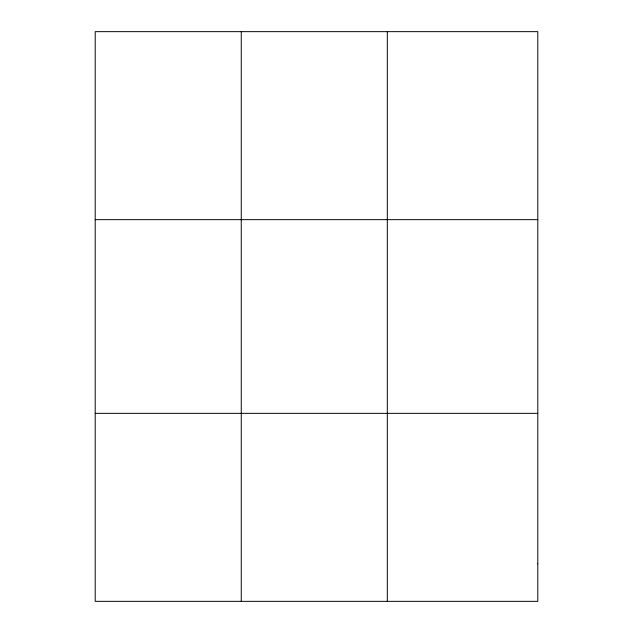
<?xml version="1.0" encoding="UTF-8"?>
<svg xmlns="http://www.w3.org/2000/svg" width="633" height="633" viewBox="0 0 633 633"><rect width="100%" height="100%" fill="white"/><g stroke="black" fill="none" stroke-linecap="round" stroke-linejoin="round"><path stroke-width="0.95" d="M241.26 601.35L241.26 31.65M387.317 601.35L387.317 31.65M95.203 219.651L537.797 219.651M95.203 413.349L537.797 413.349M537.797 563.75L537.797 601.35L95.203 601.35L95.203 31.65L537.797 31.65L537.797 563.75"/></g></svg>
